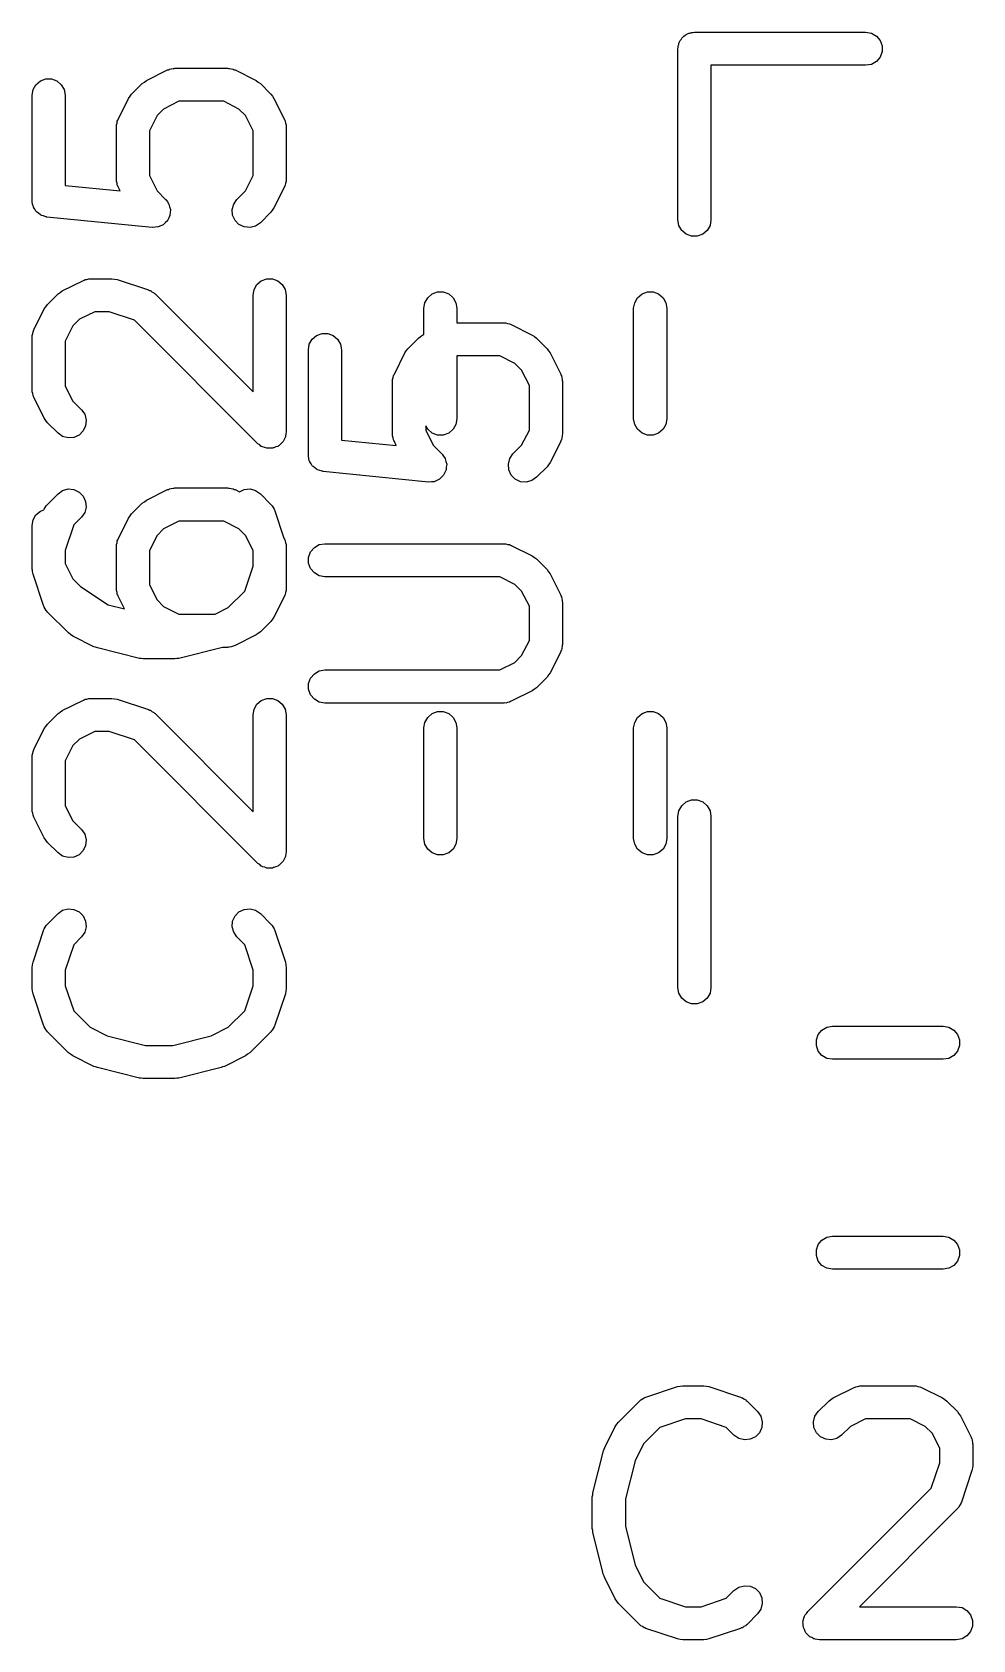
# Model space of a CAD drawing. Extents: x 74.6 to 132.8, y -113.1 to -87.3.
# Drawn here: x 111.09 to 115.34, y -113.12 to -105.85 of the extents above; entities that cross this region are included whole.
import ezdxf

# ---------------------------------------------------------------- set-up
doc = ezdxf.new("R2010")
doc.units = 0
doc.header["$MEASUREMENT"] = 0
doc.layers.add('BLACK', color=7, linetype='CONTINUOUS')

msp = doc.modelspace()

# ---------------------------------------------------------------- linework, layer by layer
at = {"layer": 'Black'}
for p, q in [((114.013, -105.896), (114.016, -105.89)), ((114.016, -105.89), (114.018, -105.884)), ((114.018, -105.884), (114.023, -105.879)), ((114.023, -105.879), (114.026, -105.873)), ((114.026, -105.873), (114.031, -105.869)), ((114.031, -105.869), (114.035, -105.864)), ((114.035, -105.864), (114.041, -105.86)), ((114.041, -105.86), (114.046, -105.856)), ((114.046, -105.856), (114.052, -105.854)), ((114.052, -105.854), (114.058, -105.851)), ((114.058, -105.851), (114.064, -105.85)), ((114.064, -105.85), (114.07, -105.847)), ((114.07, -105.847), (114.077, -105.847)), ((114.077, -105.847), (114.083, -105.846)), ((114.083, -105.846), (114.858, -105.846)), ((114.858, -105.846), (114.884, -105.851)), ((114.884, -105.851), (114.907, -105.864)), ((114.907, -105.864), (114.923, -105.884)), ((114.923, -105.884), (114.932, -105.908)), ((114.008, -105.921), (114.01, -105.915)), ((114.008, -106.696), (114.008, -105.921)), ((114.01, -105.908), (114.012, -105.902)), ((114.01, -105.915), (114.01, -105.908)), ((114.012, -105.902), (114.013, -105.896)), ((114.923, -105.959), (114.907, -105.979)), ((114.932, -105.934), (114.923, -105.959)), ((114.932, -105.908), (114.932, -105.934)), ((111.603, -106.065), (111.699, -106.017)), ((111.699, -106.017), (111.703, -106.016)), ((111.703, -106.016), (111.707, -106.014)), ((111.707, -106.014), (111.715, -106.012)), ((111.715, -106.012), (111.724, -106.01)), ((111.724, -106.01), (111.728, -106.01)), ((111.728, -106.01), (111.732, -106.009)), ((111.732, -106.009), (111.97, -106.009)), ((111.97, -106.009), (111.975, -106.01)), ((111.975, -106.01), (111.979, -106.01)), ((111.979, -106.01), (111.987, -106.012)), ((111.987, -106.012), (111.996, -106.014)), ((111.996, -106.014), (112, -106.016)), ((112, -106.016), (112.004, -106.017)), ((112.004, -106.017), (112.099, -106.065)), ((114.858, -105.996), (114.158, -105.996)), ((114.158, -105.996), (114.158, -106.696)), ((114.884, -105.992), (114.858, -105.996)), ((114.907, -105.979), (114.884, -105.992)), ((111.086, -106.132), (111.09, -106.106)), ((111.09, -106.106), (111.103, -106.084)), ((111.103, -106.084), (111.123, -106.067)), ((111.123, -106.067), (111.148, -106.058)), ((111.148, -106.058), (111.174, -106.058)), ((111.174, -106.058), (111.198, -106.067)), ((111.198, -106.067), (111.218, -106.084)), ((111.218, -106.084), (111.231, -106.106)), ((111.231, -106.106), (111.236, -106.132)), ((111.536, -106.127), (111.584, -106.079)), ((111.584, -106.079), (111.594, -106.072)), ((111.594, -106.072), (111.603, -106.065)), ((112.099, -106.065), (112.109, -106.072)), ((112.109, -106.072), (112.119, -106.079)), ((112.119, -106.079), (112.166, -106.127)), ((111.086, -106.608), (111.086, -106.132)), ((111.236, -106.132), (111.236, -106.54)), ((111.475, -106.241), (111.522, -106.146)), ((111.522, -106.146), (111.529, -106.136)), ((111.529, -106.136), (111.536, -106.127)), ((111.75, -106.159), (111.681, -106.194)), ((111.953, -106.159), (111.75, -106.159)), ((112.021, -106.194), (111.953, -106.159)), ((112.166, -106.127), (112.173, -106.136)), ((112.173, -106.136), (112.18, -106.146)), ((112.18, -106.146), (112.228, -106.241)), ((111.467, -106.266), (111.47, -106.258)), ((111.47, -106.258), (111.471, -106.249)), ((111.471, -106.249), (111.473, -106.245)), ((111.473, -106.245), (111.475, -106.241)), ((111.651, -106.224), (111.617, -106.293)), ((111.681, -106.194), (111.651, -106.224)), ((112.051, -106.224), (112.021, -106.194)), ((112.086, -106.293), (112.051, -106.224)), ((112.228, -106.241), (112.229, -106.245)), ((112.229, -106.245), (112.231, -106.249)), ((112.231, -106.249), (112.233, -106.258)), ((112.233, -106.258), (112.235, -106.266)), ((111.467, -106.271), (111.467, -106.266)), ((111.467, -106.275), (111.467, -106.271)), ((111.467, -106.513), (111.467, -106.275)), ((111.617, -106.293), (111.617, -106.495)), ((112.086, -106.495), (112.086, -106.293)), ((112.235, -106.266), (112.235, -106.271)), ((112.235, -106.271), (112.236, -106.275)), ((112.236, -106.275), (112.236, -106.513)), ((111.236, -106.54), (111.484, -106.565)), ((111.467, -106.517), (111.467, -106.513)), ((111.467, -106.521), (111.467, -106.517)), ((111.47, -106.53), (111.467, -106.521)), ((111.471, -106.539), (111.47, -106.53)), ((111.473, -106.542), (111.471, -106.539)), ((111.475, -106.546), (111.473, -106.542)), ((111.484, -106.565), (111.475, -106.546)), ((111.617, -106.495), (111.651, -106.564)), ((112.051, -106.564), (112.086, -106.495)), ((112.228, -106.546), (112.18, -106.642)), ((112.229, -106.542), (112.228, -106.546)), ((112.231, -106.539), (112.229, -106.542)), ((112.233, -106.53), (112.231, -106.539)), ((112.235, -106.521), (112.233, -106.53)), ((112.236, -106.513), (112.235, -106.517)), ((112.235, -106.517), (112.235, -106.521)), ((111.086, -106.611), (111.086, -106.608)), ((111.086, -106.614), (111.086, -106.611)), ((111.088, -106.624), (111.086, -106.614)), ((111.651, -106.564), (111.69, -106.603)), ((111.69, -106.603), (111.69, -106.603)), ((111.69, -106.603), (111.691, -106.603)), ((111.691, -106.603), (111.698, -106.614)), ((111.698, -106.614), (111.705, -106.624)), ((111.998, -106.624), (112.012, -106.603)), ((112.012, -106.603), (112.051, -106.564)), ((111.09, -106.634), (111.088, -106.624)), ((111.092, -106.636), (111.09, -106.634)), ((111.092, -106.639), (111.092, -106.636)), ((111.098, -106.647), (111.092, -106.639)), ((111.103, -106.656), (111.098, -106.647)), ((111.105, -106.658), (111.103, -106.656)), ((111.107, -106.661), (111.105, -106.658)), ((111.115, -106.666), (111.107, -106.661)), ((111.123, -106.673), (111.115, -106.666)), ((111.126, -106.674), (111.123, -106.673)), ((111.128, -106.676), (111.126, -106.674)), ((111.138, -106.678), (111.128, -106.676)), ((111.148, -106.682), (111.138, -106.678)), ((111.151, -106.682), (111.148, -106.682)), ((111.153, -106.683), (111.151, -106.682)), ((111.629, -106.73), (111.153, -106.683)), ((111.704, -106.687), (111.698, -106.699)), ((111.709, -106.676), (111.704, -106.687)), ((111.705, -106.624), (111.705, -106.625)), ((111.705, -106.625), (111.705, -106.625)), ((111.705, -106.625), (111.708, -106.637)), ((111.708, -106.637), (111.712, -106.649)), ((111.71, -106.663), (111.709, -106.675)), ((111.709, -106.675), (111.709, -106.676)), ((111.709, -106.676), (111.709, -106.676)), ((111.712, -106.65), (111.71, -106.663)), ((111.712, -106.649), (111.712, -106.65)), ((111.712, -106.65), (111.712, -106.65)), ((111.991, -106.649), (111.998, -106.624)), ((111.993, -106.675), (111.991, -106.649)), ((112.004, -106.699), (111.993, -106.675)), ((112.166, -106.661), (112.119, -106.709)), ((112.173, -106.651), (112.166, -106.661)), ((112.18, -106.642), (112.173, -106.651)), ((111.63, -106.73), (111.629, -106.73)), ((111.643, -106.729), (111.63, -106.73)), ((111.63, -106.73), (111.63, -106.73)), ((111.655, -106.728), (111.643, -106.729)), ((111.656, -106.728), (111.655, -106.728)), ((111.668, -106.723), (111.656, -106.728)), ((111.656, -106.728), (111.656, -106.728)), ((111.679, -106.718), (111.668, -106.723)), ((111.68, -106.717), (111.679, -106.718)), ((111.689, -106.708), (111.68, -106.717)), ((111.68, -106.717), (111.68, -106.717)), ((111.698, -106.7), (111.689, -106.708)), ((111.698, -106.699), (111.698, -106.699)), ((111.698, -106.699), (111.698, -106.7)), ((112.022, -106.717), (112.004, -106.699)), ((112.046, -106.728), (112.022, -106.717)), ((112.072, -106.73), (112.046, -106.728)), ((112.097, -106.724), (112.072, -106.73)), ((112.119, -106.709), (112.097, -106.724)), ((114.013, -106.722), (114.008, -106.696)), ((114.026, -106.744), (114.013, -106.722)), ((114.046, -106.761), (114.026, -106.744)), ((114.07, -106.77), (114.046, -106.761)), ((114.121, -106.761), (114.096, -106.77)), ((114.141, -106.744), (114.121, -106.761)), ((114.154, -106.722), (114.141, -106.744)), ((114.158, -106.696), (114.154, -106.722)), ((114.096, -106.77), (114.07, -106.77)), ((111.222, -107.017), (111.318, -106.97)), ((111.318, -106.97), (111.322, -106.968)), ((111.322, -106.968), (111.326, -106.966)), ((111.326, -106.966), (111.334, -106.965)), ((111.334, -106.965), (111.343, -106.962)), ((111.343, -106.962), (111.347, -106.962)), ((111.347, -106.962), (111.351, -106.962)), ((111.351, -106.962), (111.446, -106.962)), ((111.446, -106.962), (111.458, -106.964)), ((111.458, -106.964), (111.47, -106.966)), ((111.47, -106.966), (111.613, -107.013)), ((112.103, -106.988), (112.123, -106.972)), ((112.123, -106.972), (112.148, -106.963)), ((112.148, -106.963), (112.174, -106.963)), ((112.174, -106.963), (112.198, -106.972)), ((112.198, -106.972), (112.218, -106.988)), ((111.155, -107.079), (111.203, -107.031)), ((111.203, -107.031), (111.213, -107.024)), ((111.213, -107.024), (111.222, -107.017)), ((111.613, -107.013), (111.617, -107.015)), ((111.617, -107.015), (111.621, -107.016)), ((111.621, -107.016), (111.628, -107.021)), ((111.628, -107.021), (111.636, -107.026)), ((111.636, -107.026), (111.639, -107.029)), ((111.639, -107.029), (111.642, -107.031)), ((111.642, -107.031), (112.086, -107.475)), ((112.086, -107.037), (112.09, -107.011)), ((112.086, -107.475), (112.086, -107.037)), ((112.09, -107.011), (112.103, -106.988)), ((112.218, -106.988), (112.231, -107.011)), ((112.231, -107.011), (112.236, -107.037)), ((112.236, -107.037), (112.236, -107.656)), ((112.863, -107.071), (112.876, -107.048)), ((112.876, -107.048), (112.896, -107.031)), ((112.896, -107.031), (112.92, -107.022)), ((112.92, -107.022), (112.946, -107.022)), ((112.946, -107.022), (112.971, -107.031)), ((112.971, -107.031), (112.991, -107.048)), ((112.991, -107.048), (113.004, -107.071)), ((113.813, -107.071), (113.826, -107.048)), ((113.826, -107.048), (113.846, -107.031)), ((113.846, -107.031), (113.87, -107.022)), ((113.87, -107.022), (113.896, -107.022)), ((113.896, -107.022), (113.921, -107.031)), ((113.921, -107.031), (113.941, -107.048)), ((113.941, -107.048), (113.954, -107.071)), ((111.094, -107.194), (111.141, -107.098)), ((111.141, -107.098), (111.148, -107.089)), ((111.148, -107.089), (111.155, -107.079)), ((111.369, -107.112), (111.3, -107.146)), ((111.434, -107.112), (111.369, -107.112)), ((111.549, -107.15), (111.434, -107.112)), ((112.858, -107.096), (112.863, -107.071)), ((112.858, -107.215), (112.858, -107.096)), ((113.004, -107.071), (113.008, -107.096)), ((113.008, -107.096), (113.008, -107.162)), ((113.808, -107.096), (113.813, -107.071)), ((113.808, -107.596), (113.808, -107.096)), ((113.954, -107.071), (113.958, -107.096)), ((113.958, -107.096), (113.958, -107.596)), ((111.089, -107.21), (111.09, -107.202)), ((111.09, -107.202), (111.092, -107.198)), ((111.092, -107.198), (111.094, -107.194)), ((111.27, -107.176), (111.236, -107.245)), ((111.3, -107.146), (111.27, -107.176)), ((112.108, -107.709), (111.549, -107.15)), ((113.008, -107.162), (113.22, -107.162)), ((113.22, -107.162), (113.225, -107.162)), ((113.225, -107.162), (113.229, -107.162)), ((113.229, -107.162), (113.237, -107.165)), ((113.237, -107.165), (113.246, -107.166)), ((113.246, -107.166), (113.25, -107.168)), ((113.25, -107.168), (113.254, -107.17)), ((113.254, -107.17), (113.349, -107.217)), ((111.086, -107.219), (111.089, -107.21)), ((111.086, -107.223), (111.086, -107.219)), ((111.086, -107.227), (111.086, -107.223)), ((111.086, -107.465), (111.086, -107.227)), ((111.236, -107.245), (111.236, -107.448)), ((112.336, -107.284), (112.34, -107.259)), ((112.34, -107.259), (112.353, -107.236)), ((112.353, -107.236), (112.373, -107.219)), ((112.373, -107.219), (112.398, -107.21)), ((112.398, -107.21), (112.424, -107.21)), ((112.424, -107.21), (112.448, -107.219)), ((112.448, -107.219), (112.468, -107.236)), ((112.468, -107.236), (112.481, -107.259)), ((112.481, -107.259), (112.486, -107.284)), ((112.786, -107.279), (112.834, -107.231)), ((112.834, -107.231), (112.844, -107.224)), ((112.844, -107.224), (112.853, -107.217)), ((112.853, -107.217), (112.858, -107.215)), ((113.349, -107.217), (113.359, -107.224)), ((113.359, -107.224), (113.369, -107.231)), ((113.369, -107.231), (113.416, -107.279)), ((112.336, -107.761), (112.336, -107.284)), ((112.486, -107.284), (112.486, -107.693)), ((112.725, -107.394), (112.772, -107.298)), ((112.772, -107.298), (112.779, -107.289)), ((112.779, -107.289), (112.786, -107.279)), ((113.203, -107.312), (113.008, -107.312)), ((113.008, -107.312), (113.008, -107.596)), ((113.271, -107.346), (113.203, -107.312)), ((113.301, -107.376), (113.271, -107.346)), ((113.416, -107.279), (113.423, -107.289)), ((113.423, -107.289), (113.43, -107.298)), ((113.43, -107.298), (113.478, -107.394)), ((112.717, -107.419), (112.72, -107.41)), ((112.717, -107.423), (112.717, -107.419)), ((112.717, -107.427), (112.717, -107.423)), ((112.72, -107.41), (112.721, -107.402)), ((112.721, -107.402), (112.723, -107.398)), ((112.723, -107.398), (112.725, -107.394)), ((113.336, -107.445), (113.301, -107.376)), ((113.478, -107.394), (113.479, -107.398)), ((113.479, -107.398), (113.481, -107.402)), ((113.481, -107.402), (113.483, -107.41)), ((113.483, -107.41), (113.485, -107.419)), ((113.485, -107.419), (113.485, -107.423)), ((113.485, -107.423), (113.486, -107.427)), ((111.086, -107.47), (111.086, -107.465)), ((111.086, -107.474), (111.086, -107.47)), ((111.089, -107.482), (111.086, -107.474)), ((111.09, -107.491), (111.089, -107.482)), ((111.092, -107.495), (111.09, -107.491)), ((111.094, -107.499), (111.092, -107.495)), ((111.236, -107.448), (111.27, -107.516)), ((112.717, -107.665), (112.717, -107.427)), ((113.336, -107.648), (113.336, -107.445)), ((113.486, -107.427), (113.486, -107.665)), ((111.141, -107.594), (111.094, -107.499)), ((111.27, -107.516), (111.309, -107.555)), ((111.309, -107.555), (111.324, -107.576)), ((111.148, -107.604), (111.141, -107.594)), ((111.155, -107.614), (111.148, -107.604)), ((111.203, -107.661), (111.155, -107.614)), ((111.328, -107.628), (111.317, -107.651)), ((111.324, -107.576), (111.331, -107.602)), ((111.331, -107.602), (111.328, -107.628)), ((112.876, -107.644), (112.867, -107.628)), ((112.867, -107.628), (112.867, -107.648)), ((113.004, -107.622), (112.991, -107.644)), ((113.008, -107.596), (113.004, -107.622)), ((113.813, -107.622), (113.808, -107.596)), ((113.826, -107.644), (113.813, -107.622)), ((113.954, -107.622), (113.941, -107.644)), ((113.958, -107.596), (113.954, -107.622)), ((111.224, -107.676), (111.203, -107.661)), ((111.249, -107.683), (111.224, -107.676)), ((111.275, -107.681), (111.249, -107.683)), ((111.299, -107.67), (111.275, -107.681)), ((111.317, -107.651), (111.299, -107.67)), ((112.116, -107.714), (112.108, -107.709)), ((112.123, -107.721), (112.116, -107.714)), ((112.211, -107.71), (112.204, -107.717)), ((112.218, -107.704), (112.211, -107.71)), ((112.22, -107.701), (112.218, -107.704)), ((112.222, -107.699), (112.22, -107.701)), ((112.226, -107.69), (112.222, -107.699)), ((112.231, -107.681), (112.226, -107.69)), ((112.232, -107.678), (112.231, -107.681)), ((112.233, -107.675), (112.232, -107.678)), ((112.234, -107.665), (112.233, -107.675)), ((112.236, -107.656), (112.234, -107.665)), ((112.486, -107.693), (112.734, -107.717)), ((112.717, -107.67), (112.717, -107.665)), ((112.717, -107.674), (112.717, -107.67)), ((112.72, -107.682), (112.717, -107.674)), ((112.721, -107.691), (112.72, -107.682)), ((112.723, -107.695), (112.721, -107.691)), ((112.725, -107.699), (112.723, -107.695)), ((112.734, -107.717), (112.725, -107.699)), ((112.867, -107.648), (112.901, -107.716)), ((112.896, -107.661), (112.876, -107.644)), ((112.92, -107.67), (112.896, -107.661)), ((112.946, -107.67), (112.92, -107.67)), ((112.971, -107.661), (112.946, -107.67)), ((112.991, -107.644), (112.971, -107.661)), ((113.301, -107.716), (113.336, -107.648)), ((113.478, -107.699), (113.43, -107.794)), ((113.479, -107.695), (113.478, -107.699)), ((113.481, -107.691), (113.479, -107.695)), ((113.483, -107.682), (113.481, -107.691)), ((113.485, -107.674), (113.483, -107.682)), ((113.486, -107.665), (113.485, -107.67)), ((113.485, -107.67), (113.485, -107.674)), ((113.846, -107.661), (113.826, -107.644)), ((113.87, -107.67), (113.846, -107.661)), ((113.896, -107.67), (113.87, -107.67)), ((113.921, -107.661), (113.896, -107.67)), ((113.941, -107.644), (113.921, -107.661)), ((112.126, -107.722), (112.123, -107.721)), ((112.129, -107.724), (112.126, -107.722)), ((112.139, -107.726), (112.129, -107.724)), ((112.148, -107.73), (112.139, -107.726)), ((112.151, -107.73), (112.148, -107.73)), ((112.154, -107.73), (112.151, -107.73)), ((112.164, -107.73), (112.154, -107.73)), ((112.174, -107.73), (112.164, -107.73)), ((112.177, -107.728), (112.174, -107.73)), ((112.18, -107.728), (112.177, -107.728)), ((112.189, -107.724), (112.18, -107.728)), ((112.198, -107.721), (112.189, -107.724)), ((112.201, -107.719), (112.198, -107.721)), ((112.204, -107.717), (112.201, -107.719)), ((112.336, -107.763), (112.336, -107.761)), ((112.336, -107.766), (112.336, -107.763)), ((112.338, -107.776), (112.336, -107.766)), ((112.34, -107.786), (112.338, -107.776)), ((112.342, -107.789), (112.34, -107.786)), ((112.901, -107.716), (112.94, -107.755)), ((112.94, -107.755), (112.94, -107.755)), ((112.94, -107.755), (112.941, -107.756)), ((112.941, -107.756), (112.948, -107.766)), ((112.948, -107.766), (112.955, -107.776)), ((112.955, -107.776), (112.955, -107.777)), ((112.955, -107.777), (112.955, -107.777)), ((112.955, -107.777), (112.958, -107.789)), ((113.241, -107.802), (113.248, -107.776)), ((113.248, -107.776), (113.262, -107.755)), ((113.262, -107.755), (113.301, -107.716)), ((112.342, -107.791), (112.342, -107.789)), ((112.348, -107.8), (112.342, -107.791)), ((112.353, -107.809), (112.348, -107.8)), ((112.355, -107.811), (112.353, -107.809)), ((112.357, -107.813), (112.355, -107.811)), ((112.365, -107.819), (112.357, -107.813)), ((112.373, -107.825), (112.365, -107.819)), ((112.376, -107.826), (112.373, -107.825)), ((112.378, -107.828), (112.376, -107.826)), ((112.388, -107.831), (112.378, -107.828)), ((112.398, -107.834), (112.388, -107.831)), ((112.401, -107.834), (112.398, -107.834)), ((112.403, -107.835), (112.401, -107.834)), ((112.879, -107.883), (112.403, -107.835)), ((112.948, -107.852), (112.939, -107.861)), ((112.954, -107.84), (112.948, -107.851)), ((112.948, -107.851), (112.948, -107.851)), ((112.948, -107.851), (112.948, -107.852)), ((112.959, -107.828), (112.954, -107.84)), ((112.958, -107.789), (112.962, -107.802)), ((112.96, -107.815), (112.959, -107.828)), ((112.959, -107.828), (112.959, -107.828)), ((112.959, -107.828), (112.959, -107.828)), ((112.962, -107.803), (112.96, -107.815)), ((112.962, -107.802), (112.962, -107.802)), ((112.962, -107.802), (112.962, -107.803)), ((113.243, -107.828), (113.241, -107.802)), ((113.254, -107.851), (113.243, -107.828)), ((113.272, -107.87), (113.254, -107.851)), ((113.416, -107.814), (113.369, -107.861)), ((113.423, -107.804), (113.416, -107.814)), ((113.43, -107.794), (113.423, -107.804)), ((111.203, -107.936), (111.224, -107.921)), ((111.224, -107.921), (111.249, -107.914)), ((111.249, -107.914), (111.275, -107.917)), ((111.275, -107.917), (111.299, -107.928)), ((111.299, -107.928), (111.317, -107.946)), ((111.603, -107.965), (111.699, -107.917)), ((111.699, -107.917), (111.703, -107.916)), ((111.703, -107.916), (111.707, -107.914)), ((111.707, -107.914), (111.715, -107.912)), ((111.715, -107.912), (111.724, -107.91)), ((111.724, -107.91), (111.728, -107.91)), ((111.728, -107.91), (111.732, -107.909)), ((111.732, -107.909), (111.97, -107.909)), ((111.97, -107.909), (111.975, -107.91)), ((111.975, -107.91), (111.979, -107.91)), ((111.979, -107.91), (111.987, -107.912)), ((111.987, -107.912), (111.996, -107.914)), ((111.996, -107.914), (112, -107.916)), ((112, -107.916), (112.004, -107.917)), ((112.004, -107.917), (112.024, -107.927)), ((112.024, -107.927), (112.046, -107.917)), ((112.046, -107.917), (112.072, -107.914)), ((112.072, -107.914), (112.097, -107.921)), ((112.097, -107.921), (112.119, -107.936)), ((112.88, -107.883), (112.879, -107.883)), ((112.893, -107.882), (112.88, -107.883)), ((112.88, -107.883), (112.88, -107.883)), ((112.905, -107.881), (112.893, -107.882)), ((112.906, -107.881), (112.905, -107.881)), ((112.918, -107.875), (112.906, -107.881)), ((112.906, -107.881), (112.906, -107.881)), ((112.929, -107.87), (112.918, -107.875)), ((112.93, -107.87), (112.929, -107.87)), ((112.939, -107.861), (112.93, -107.87)), ((112.93, -107.87), (112.93, -107.87)), ((113.296, -107.881), (113.272, -107.87)), ((113.322, -107.883), (113.296, -107.881)), ((113.347, -107.876), (113.322, -107.883)), ((113.369, -107.861), (113.347, -107.876)), ((111.139, -108.009), (111.14, -108.005)), ((111.14, -108.005), (111.145, -107.998)), ((111.145, -107.998), (111.15, -107.99)), ((111.15, -107.99), (111.153, -107.987)), ((111.153, -107.987), (111.155, -107.984)), ((111.155, -107.984), (111.203, -107.936)), ((111.317, -107.946), (111.328, -107.97)), ((111.331, -107.996), (111.324, -108.021)), ((111.328, -107.97), (111.331, -107.996)), ((111.536, -108.027), (111.584, -107.979)), ((111.584, -107.979), (111.594, -107.972)), ((111.594, -107.972), (111.603, -107.965)), ((112.119, -107.936), (112.166, -107.984)), ((112.166, -107.984), (112.169, -107.987)), ((112.169, -107.987), (112.172, -107.99)), ((112.172, -107.99), (112.176, -107.998)), ((112.176, -107.998), (112.181, -108.005)), ((112.181, -108.005), (112.182, -108.009)), ((111.086, -108.08), (111.09, -108.054)), ((111.09, -108.054), (111.103, -108.031)), ((111.103, -108.031), (111.123, -108.015)), ((111.123, -108.015), (111.139, -108.009)), ((111.274, -108.077), (111.236, -108.192)), ((111.309, -108.042), (111.274, -108.077)), ((111.324, -108.021), (111.309, -108.042)), ((111.475, -108.141), (111.522, -108.046)), ((111.522, -108.046), (111.529, -108.036)), ((111.529, -108.036), (111.536, -108.027)), ((111.75, -108.059), (111.681, -108.094)), ((111.953, -108.059), (111.75, -108.059)), ((112.021, -108.094), (111.953, -108.059)), ((112.182, -108.009), (112.184, -108.013)), ((112.184, -108.013), (112.225, -108.137)), ((111.086, -108.27), (111.086, -108.08)), ((111.47, -108.158), (111.471, -108.149)), ((111.471, -108.149), (111.473, -108.145)), ((111.473, -108.145), (111.475, -108.141)), ((111.651, -108.124), (111.617, -108.193)), ((111.681, -108.094), (111.651, -108.124)), ((112.051, -108.124), (112.021, -108.094)), ((112.086, -108.193), (112.051, -108.124)), ((112.225, -108.137), (112.228, -108.141)), ((112.228, -108.141), (112.229, -108.145)), ((112.229, -108.145), (112.231, -108.149)), ((112.231, -108.149), (112.233, -108.158)), ((111.236, -108.192), (111.236, -108.252)), ((111.467, -108.166), (111.47, -108.158)), ((111.467, -108.171), (111.467, -108.166)), ((111.467, -108.175), (111.467, -108.171)), ((111.467, -108.365), (111.467, -108.175)), ((111.617, -108.193), (111.617, -108.348)), ((112.086, -108.263), (112.086, -108.193)), ((112.233, -108.158), (112.235, -108.166)), ((112.235, -108.166), (112.235, -108.171)), ((112.235, -108.171), (112.236, -108.175)), ((112.236, -108.175), (112.236, -108.18)), ((112.236, -108.18), (112.236, -108.18)), ((112.236, -108.18), (112.236, -108.275)), ((112.337, -108.224), (112.346, -108.199)), ((112.346, -108.199), (112.363, -108.179)), ((112.363, -108.179), (112.385, -108.166)), ((112.385, -108.166), (112.411, -108.162)), ((112.411, -108.162), (113.22, -108.162)), ((113.22, -108.162), (113.225, -108.162)), ((113.225, -108.162), (113.229, -108.162)), ((113.229, -108.162), (113.237, -108.165)), ((113.237, -108.165), (113.246, -108.166)), ((113.246, -108.166), (113.25, -108.168)), ((113.25, -108.168), (113.254, -108.17)), ((113.254, -108.17), (113.349, -108.217)), ((113.349, -108.217), (113.359, -108.224)), ((111.086, -108.275), (111.086, -108.27)), ((111.086, -108.27), (111.086, -108.27)), ((111.086, -108.278), (111.086, -108.275)), ((111.086, -108.279), (111.086, -108.278)), ((111.087, -108.28), (111.086, -108.279)), ((111.088, -108.287), (111.087, -108.28)), ((111.09, -108.299), (111.088, -108.287)), ((111.236, -108.252), (111.27, -108.321)), ((112.048, -108.377), (112.086, -108.263)), ((112.236, -108.275), (112.236, -108.275)), ((112.236, -108.275), (112.236, -108.365)), ((112.337, -108.25), (112.337, -108.224)), ((112.346, -108.274), (112.337, -108.25)), ((112.363, -108.294), (112.346, -108.274)), ((112.385, -108.307), (112.363, -108.294)), ((113.359, -108.224), (113.369, -108.231)), ((113.369, -108.231), (113.416, -108.279)), ((113.416, -108.279), (113.423, -108.289)), ((113.423, -108.289), (113.43, -108.298)), ((111.137, -108.441), (111.09, -108.299)), ((111.27, -108.321), (111.304, -108.355)), ((111.304, -108.355), (111.43, -108.439)), ((111.467, -108.37), (111.467, -108.365)), ((111.617, -108.348), (111.651, -108.416)), ((112.236, -108.365), (112.235, -108.37)), ((112.411, -108.312), (112.385, -108.307)), ((113.203, -108.312), (112.411, -108.312)), ((113.271, -108.346), (113.203, -108.312)), ((113.301, -108.376), (113.271, -108.346)), ((113.43, -108.298), (113.478, -108.394)), ((111.139, -108.445), (111.137, -108.441)), ((111.43, -108.439), (111.504, -108.457)), ((111.467, -108.374), (111.467, -108.37)), ((111.47, -108.382), (111.467, -108.374)), ((111.471, -108.391), (111.47, -108.382)), ((111.473, -108.395), (111.471, -108.391)), ((111.475, -108.399), (111.473, -108.395)), ((111.504, -108.457), (111.475, -108.399)), ((111.651, -108.416), (111.681, -108.446)), ((111.973, -108.451), (112.048, -108.377)), ((112.228, -108.399), (112.18, -108.494)), ((112.229, -108.395), (112.228, -108.399)), ((112.231, -108.391), (112.229, -108.395)), ((112.233, -108.382), (112.231, -108.391)), ((112.235, -108.374), (112.233, -108.382)), ((112.235, -108.37), (112.235, -108.374)), ((113.336, -108.445), (113.301, -108.376)), ((113.478, -108.394), (113.479, -108.398)), ((113.479, -108.398), (113.481, -108.402)), ((113.481, -108.402), (113.483, -108.41)), ((113.483, -108.41), (113.485, -108.419)), ((113.485, -108.419), (113.485, -108.423)), ((113.485, -108.423), (113.486, -108.427)), ((113.486, -108.427), (113.486, -108.618)), ((111.14, -108.449), (111.139, -108.445)), ((111.145, -108.457), (111.14, -108.449)), ((111.15, -108.464), (111.145, -108.457)), ((111.153, -108.467), (111.15, -108.464)), ((111.155, -108.471), (111.153, -108.467)), ((111.251, -108.566), (111.155, -108.471)), ((111.681, -108.446), (111.75, -108.481)), ((111.75, -108.481), (111.914, -108.481)), ((111.914, -108.481), (111.973, -108.451)), ((112.166, -108.514), (112.119, -108.561)), ((112.173, -108.504), (112.166, -108.514)), ((112.18, -108.494), (112.173, -108.504)), ((113.336, -108.6), (113.336, -108.445)), ((111.26, -108.573), (111.251, -108.566)), ((111.27, -108.58), (111.26, -108.573)), ((111.365, -108.628), (111.27, -108.58)), ((112.099, -108.575), (112.004, -108.623)), ((112.109, -108.568), (112.099, -108.575)), ((112.119, -108.561), (112.109, -108.568)), ((111.373, -108.63), (111.365, -108.628)), ((111.381, -108.633), (111.373, -108.63)), ((111.571, -108.681), (111.381, -108.633)), ((111.941, -108.633), (111.75, -108.681)), ((111.947, -108.631), (111.941, -108.633)), ((111.97, -108.631), (111.947, -108.631)), ((111.975, -108.63), (111.97, -108.631)), ((111.979, -108.63), (111.975, -108.63)), ((111.987, -108.628), (111.979, -108.63)), ((111.996, -108.626), (111.987, -108.628)), ((112, -108.624), (111.996, -108.626)), ((112.004, -108.623), (112, -108.624)), ((113.301, -108.668), (113.336, -108.6)), ((113.478, -108.651), (113.43, -108.746)), ((113.479, -108.647), (113.478, -108.651)), ((113.481, -108.643), (113.479, -108.647)), ((113.483, -108.635), (113.481, -108.643)), ((113.485, -108.626), (113.483, -108.635)), ((113.486, -108.618), (113.485, -108.622)), ((113.485, -108.622), (113.485, -108.626)), ((111.58, -108.682), (111.571, -108.681)), ((111.589, -108.683), (111.58, -108.682)), ((111.732, -108.683), (111.589, -108.683)), ((111.741, -108.682), (111.732, -108.683)), ((111.75, -108.681), (111.741, -108.682)), ((112.385, -108.738), (112.411, -108.733)), ((112.411, -108.733), (113.203, -108.733)), ((113.203, -108.733), (113.271, -108.699)), ((113.271, -108.699), (113.301, -108.668)), ((112.337, -108.795), (112.346, -108.771)), ((112.337, -108.821), (112.337, -108.795)), ((112.346, -108.771), (112.363, -108.751)), ((112.363, -108.751), (112.385, -108.738)), ((113.416, -108.766), (113.369, -108.814)), ((113.423, -108.756), (113.416, -108.766)), ((113.43, -108.746), (113.423, -108.756)), ((111.222, -108.917), (111.318, -108.87)), ((111.318, -108.87), (111.322, -108.868)), ((111.322, -108.868), (111.326, -108.866)), ((111.326, -108.866), (111.334, -108.865)), ((111.334, -108.865), (111.343, -108.862)), ((111.343, -108.862), (111.347, -108.862)), ((111.347, -108.862), (111.351, -108.862)), ((111.351, -108.862), (111.446, -108.862)), ((111.446, -108.862), (111.458, -108.864)), ((111.458, -108.864), (111.47, -108.866)), ((111.47, -108.866), (111.613, -108.913)), ((112.103, -108.888), (112.123, -108.872)), ((112.123, -108.872), (112.148, -108.863)), ((112.148, -108.863), (112.174, -108.863)), ((112.174, -108.863), (112.198, -108.872)), ((112.198, -108.872), (112.218, -108.888)), ((112.346, -108.846), (112.337, -108.821)), ((112.363, -108.866), (112.346, -108.846)), ((112.385, -108.879), (112.363, -108.866)), ((113.25, -108.876), (113.246, -108.879)), ((113.254, -108.875), (113.25, -108.876)), ((113.349, -108.828), (113.254, -108.875)), ((113.359, -108.82), (113.349, -108.828)), ((113.369, -108.814), (113.359, -108.82)), ((111.155, -108.979), (111.203, -108.931)), ((111.203, -108.931), (111.213, -108.924)), ((111.213, -108.924), (111.222, -108.917)), ((111.613, -108.913), (111.617, -108.915)), ((111.617, -108.915), (111.621, -108.916)), ((111.621, -108.916), (111.628, -108.921)), ((111.628, -108.921), (111.636, -108.926)), ((111.636, -108.926), (111.639, -108.929)), ((111.639, -108.929), (111.642, -108.931)), ((111.642, -108.931), (112.086, -109.375)), ((112.086, -108.937), (112.09, -108.911)), ((112.086, -109.375), (112.086, -108.937)), ((112.09, -108.911), (112.103, -108.888)), ((112.218, -108.888), (112.231, -108.911)), ((112.231, -108.911), (112.236, -108.937)), ((112.236, -108.937), (112.236, -109.556)), ((112.411, -108.883), (112.385, -108.879)), ((113.22, -108.883), (112.411, -108.883)), ((112.863, -108.971), (112.876, -108.948)), ((112.876, -108.948), (112.896, -108.931)), ((112.896, -108.931), (112.92, -108.922)), ((112.92, -108.922), (112.946, -108.922)), ((112.946, -108.922), (112.971, -108.931)), ((112.971, -108.931), (112.991, -108.948)), ((112.991, -108.948), (113.004, -108.971)), ((113.225, -108.882), (113.22, -108.883)), ((113.229, -108.883), (113.225, -108.882)), ((113.237, -108.88), (113.229, -108.883)), ((113.246, -108.879), (113.237, -108.88)), ((113.813, -108.971), (113.826, -108.948)), ((113.826, -108.948), (113.846, -108.931)), ((113.846, -108.931), (113.87, -108.922)), ((113.87, -108.922), (113.896, -108.922)), ((113.896, -108.922), (113.921, -108.931)), ((113.921, -108.931), (113.941, -108.948)), ((113.941, -108.948), (113.954, -108.971)), ((111.094, -109.094), (111.141, -108.998)), ((111.141, -108.998), (111.148, -108.989)), ((111.148, -108.989), (111.155, -108.979)), ((111.369, -109.012), (111.3, -109.046)), ((111.434, -109.012), (111.369, -109.012)), ((111.549, -109.05), (111.434, -109.012)), ((112.858, -108.996), (112.863, -108.971)), ((112.858, -109.496), (112.858, -108.996)), ((113.004, -108.971), (113.008, -108.996)), ((113.008, -108.996), (113.008, -109.496)), ((113.808, -108.996), (113.813, -108.971)), ((113.808, -109.496), (113.808, -108.996)), ((113.954, -108.971), (113.958, -108.996)), ((113.958, -108.996), (113.958, -109.496)), ((111.092, -109.098), (111.094, -109.094)), ((111.27, -109.076), (111.236, -109.145)), ((111.3, -109.046), (111.27, -109.076)), ((112.108, -109.609), (111.549, -109.05)), ((111.086, -109.119), (111.089, -109.11)), ((111.086, -109.123), (111.086, -109.119)), ((111.086, -109.127), (111.086, -109.123)), ((111.086, -109.365), (111.086, -109.127)), ((111.089, -109.11), (111.09, -109.102)), ((111.09, -109.102), (111.092, -109.098)), ((111.236, -109.145), (111.236, -109.348)), ((111.086, -109.37), (111.086, -109.365)), ((111.086, -109.374), (111.086, -109.37)), ((111.089, -109.382), (111.086, -109.374)), ((111.09, -109.391), (111.089, -109.382)), ((111.236, -109.348), (111.27, -109.416)), ((114.008, -109.396), (114.013, -109.371)), ((114.013, -109.371), (114.026, -109.348)), ((114.026, -109.348), (114.046, -109.331)), ((114.046, -109.331), (114.07, -109.322)), ((114.07, -109.322), (114.096, -109.322)), ((114.096, -109.322), (114.121, -109.331)), ((114.121, -109.331), (114.141, -109.348)), ((114.141, -109.348), (114.154, -109.371)), ((114.154, -109.371), (114.158, -109.396)), ((111.092, -109.395), (111.09, -109.391)), ((111.094, -109.399), (111.092, -109.395)), ((111.141, -109.494), (111.094, -109.399)), ((111.27, -109.416), (111.309, -109.455)), ((111.309, -109.455), (111.324, -109.476)), ((114.008, -110.171), (114.008, -109.396)), ((114.158, -109.396), (114.158, -110.171)), ((111.148, -109.504), (111.141, -109.494)), ((111.155, -109.514), (111.148, -109.504)), ((111.203, -109.561), (111.155, -109.514)), ((111.328, -109.528), (111.317, -109.551)), ((111.324, -109.476), (111.331, -109.502)), ((111.331, -109.502), (111.328, -109.528)), ((112.863, -109.522), (112.858, -109.496)), ((112.876, -109.544), (112.863, -109.522)), ((113.004, -109.522), (112.991, -109.544)), ((113.008, -109.496), (113.004, -109.522)), ((113.813, -109.522), (113.808, -109.496)), ((113.826, -109.544), (113.813, -109.522)), ((113.954, -109.522), (113.941, -109.544)), ((113.958, -109.496), (113.954, -109.522)), ((111.224, -109.576), (111.203, -109.561)), ((111.249, -109.583), (111.224, -109.576)), ((111.275, -109.581), (111.249, -109.583)), ((111.299, -109.57), (111.275, -109.581)), ((111.317, -109.551), (111.299, -109.57)), ((112.218, -109.604), (112.211, -109.61)), ((112.22, -109.601), (112.218, -109.604)), ((112.222, -109.599), (112.22, -109.601)), ((112.226, -109.59), (112.222, -109.599)), ((112.231, -109.581), (112.226, -109.59)), ((112.232, -109.578), (112.231, -109.581)), ((112.233, -109.575), (112.232, -109.578)), ((112.234, -109.565), (112.233, -109.575)), ((112.236, -109.556), (112.234, -109.565)), ((112.896, -109.561), (112.876, -109.544)), ((112.92, -109.57), (112.896, -109.561)), ((112.946, -109.57), (112.92, -109.57)), ((112.971, -109.561), (112.946, -109.57)), ((112.991, -109.544), (112.971, -109.561)), ((113.846, -109.561), (113.826, -109.544)), ((113.87, -109.57), (113.846, -109.561)), ((113.896, -109.57), (113.87, -109.57)), ((113.921, -109.561), (113.896, -109.57)), ((113.941, -109.544), (113.921, -109.561)), ((112.116, -109.614), (112.108, -109.609)), ((112.123, -109.621), (112.116, -109.614)), ((112.126, -109.622), (112.123, -109.621)), ((112.129, -109.624), (112.126, -109.622)), ((112.139, -109.626), (112.129, -109.624)), ((112.148, -109.63), (112.139, -109.626)), ((112.151, -109.63), (112.148, -109.63)), ((112.154, -109.63), (112.151, -109.63)), ((112.164, -109.63), (112.154, -109.63)), ((112.174, -109.63), (112.164, -109.63)), ((112.177, -109.628), (112.174, -109.63)), ((112.18, -109.628), (112.177, -109.628)), ((112.189, -109.624), (112.18, -109.628)), ((112.198, -109.621), (112.189, -109.624)), ((112.201, -109.619), (112.198, -109.621)), ((112.204, -109.617), (112.201, -109.619)), ((112.211, -109.61), (112.204, -109.617)), ((111.203, -109.836), (111.224, -109.821)), ((111.224, -109.821), (111.249, -109.814)), ((111.249, -109.814), (111.275, -109.817)), ((111.275, -109.817), (111.299, -109.828)), ((112.022, -109.828), (112.046, -109.817)), ((112.046, -109.817), (112.072, -109.814)), ((112.072, -109.814), (112.097, -109.821)), ((112.097, -109.821), (112.119, -109.836)), ((111.145, -109.898), (111.15, -109.89)), ((111.15, -109.89), (111.153, -109.887)), ((111.153, -109.887), (111.155, -109.884)), ((111.155, -109.884), (111.203, -109.836)), ((111.299, -109.828), (111.317, -109.846)), ((111.317, -109.846), (111.328, -109.87)), ((111.331, -109.896), (111.324, -109.921)), ((111.328, -109.87), (111.331, -109.896)), ((111.991, -109.896), (111.993, -109.87)), ((111.998, -109.921), (111.991, -109.896)), ((111.993, -109.87), (112.004, -109.846)), ((112.004, -109.846), (112.022, -109.828)), ((112.119, -109.836), (112.166, -109.884)), ((112.166, -109.884), (112.169, -109.887)), ((112.169, -109.887), (112.172, -109.89)), ((112.172, -109.89), (112.176, -109.898)), ((111.09, -110.056), (111.137, -109.913)), ((111.137, -109.913), (111.139, -109.909)), ((111.139, -109.909), (111.14, -109.905)), ((111.14, -109.905), (111.145, -109.898)), ((111.309, -109.942), (111.274, -109.977)), ((111.324, -109.921), (111.309, -109.942)), ((112.012, -109.942), (111.998, -109.921)), ((112.048, -109.977), (112.012, -109.942)), ((112.176, -109.898), (112.181, -109.905)), ((112.181, -109.905), (112.182, -109.909)), ((112.182, -109.909), (112.184, -109.913)), ((112.184, -109.913), (112.232, -110.056)), ((111.274, -109.977), (111.236, -110.092)), ((112.086, -110.092), (112.048, -109.977)), ((111.086, -110.08), (111.088, -110.068)), ((111.086, -110.175), (111.086, -110.08)), ((111.088, -110.068), (111.09, -110.056)), ((111.236, -110.092), (111.236, -110.163)), ((112.086, -110.163), (112.086, -110.092)), ((112.232, -110.056), (112.234, -110.068)), ((112.234, -110.068), (112.236, -110.08)), ((112.236, -110.08), (112.236, -110.175)), ((111.088, -110.187), (111.086, -110.175)), ((111.09, -110.199), (111.088, -110.187)), ((111.236, -110.163), (111.274, -110.277)), ((112.048, -110.277), (112.086, -110.163)), ((112.234, -110.187), (112.232, -110.199)), ((112.236, -110.175), (112.234, -110.187)), ((114.013, -110.197), (114.008, -110.171)), ((114.158, -110.171), (114.154, -110.197)), ((111.137, -110.341), (111.09, -110.199)), ((112.232, -110.199), (112.184, -110.341)), ((114.026, -110.219), (114.013, -110.197)), ((114.046, -110.236), (114.026, -110.219)), ((114.07, -110.245), (114.046, -110.236)), ((114.096, -110.245), (114.07, -110.245)), ((114.121, -110.236), (114.096, -110.245)), ((114.141, -110.219), (114.121, -110.236)), ((114.154, -110.197), (114.141, -110.219)), ((111.274, -110.277), (111.348, -110.351)), ((111.973, -110.351), (112.048, -110.277)), ((111.139, -110.345), (111.137, -110.341)), ((111.14, -110.349), (111.139, -110.345)), ((111.145, -110.357), (111.14, -110.349)), ((111.15, -110.364), (111.145, -110.357)), ((111.153, -110.367), (111.15, -110.364)), ((111.155, -110.371), (111.153, -110.367)), ((111.251, -110.466), (111.155, -110.371)), ((111.348, -110.351), (111.425, -110.39)), ((111.425, -110.39), (111.599, -110.433)), ((111.723, -110.433), (111.896, -110.39)), ((111.896, -110.39), (111.973, -110.351)), ((112.166, -110.371), (112.071, -110.466)), ((112.169, -110.367), (112.166, -110.371)), ((112.172, -110.364), (112.169, -110.367)), ((112.176, -110.357), (112.172, -110.364)), ((112.181, -110.349), (112.176, -110.357)), ((112.182, -110.345), (112.181, -110.349)), ((112.184, -110.341), (112.182, -110.345)), ((114.635, -110.408), (114.643, -110.384)), ((114.643, -110.384), (114.66, -110.364)), ((114.66, -110.364), (114.683, -110.351)), ((114.683, -110.351), (114.708, -110.346)), ((114.708, -110.346), (115.208, -110.346)), ((115.208, -110.346), (115.234, -110.351)), ((115.234, -110.351), (115.257, -110.364)), ((115.257, -110.364), (115.273, -110.384)), ((115.273, -110.384), (115.282, -110.408)), ((111.26, -110.473), (111.251, -110.466)), ((111.27, -110.48), (111.26, -110.473)), ((111.365, -110.528), (111.27, -110.48)), ((111.599, -110.433), (111.723, -110.433)), ((112.051, -110.48), (111.956, -110.528)), ((112.061, -110.473), (112.051, -110.48)), ((112.071, -110.466), (112.061, -110.473)), ((114.635, -110.434), (114.635, -110.408)), ((114.643, -110.459), (114.635, -110.434)), ((114.66, -110.479), (114.643, -110.459)), ((114.683, -110.492), (114.66, -110.479)), ((115.257, -110.479), (115.234, -110.492)), ((115.273, -110.459), (115.257, -110.479)), ((115.282, -110.434), (115.273, -110.459)), ((115.282, -110.408), (115.282, -110.434)), ((111.373, -110.53), (111.365, -110.528)), ((111.381, -110.533), (111.373, -110.53)), ((111.571, -110.581), (111.381, -110.533)), ((111.941, -110.533), (111.75, -110.581)), ((111.948, -110.53), (111.941, -110.533)), ((111.956, -110.528), (111.948, -110.53)), ((114.708, -110.496), (114.683, -110.492)), ((115.208, -110.496), (114.708, -110.496)), ((115.234, -110.492), (115.208, -110.496)), ((111.58, -110.582), (111.571, -110.581)), ((111.589, -110.583), (111.58, -110.582)), ((111.732, -110.583), (111.589, -110.583)), ((111.741, -110.582), (111.732, -110.583)), ((111.75, -110.581), (111.741, -110.582)), ((114.635, -111.358), (114.643, -111.334)), ((114.643, -111.334), (114.66, -111.314)), ((114.66, -111.314), (114.683, -111.301)), ((114.683, -111.301), (114.708, -111.296)), ((114.708, -111.296), (115.208, -111.296)), ((115.208, -111.296), (115.234, -111.301)), ((115.234, -111.301), (115.257, -111.314)), ((115.257, -111.314), (115.273, -111.334)), ((115.273, -111.334), (115.282, -111.358)), ((114.635, -111.384), (114.635, -111.358)), ((114.643, -111.409), (114.635, -111.384)), ((114.66, -111.429), (114.643, -111.409)), ((115.273, -111.409), (115.257, -111.429)), ((115.282, -111.384), (115.273, -111.409)), ((115.282, -111.358), (115.282, -111.384)), ((114.683, -111.442), (114.66, -111.429)), ((114.708, -111.446), (114.683, -111.442)), ((115.208, -111.446), (114.708, -111.446)), ((115.234, -111.442), (115.208, -111.446)), ((115.257, -111.429), (115.234, -111.442)), ((113.863, -112.025), (114.006, -111.977)), ((114.006, -111.977), (114.018, -111.976)), ((114.018, -111.976), (114.03, -111.974)), ((114.03, -111.974), (114.125, -111.974)), ((114.125, -111.974), (114.137, -111.976)), ((114.137, -111.976), (114.149, -111.977)), ((114.149, -111.977), (114.292, -112.025)), ((114.711, -112.029), (114.806, -111.982)), ((114.806, -111.982), (114.81, -111.98)), ((114.81, -111.98), (114.814, -111.978)), ((114.814, -111.978), (114.822, -111.977)), ((114.822, -111.977), (114.831, -111.974)), ((114.831, -111.974), (114.835, -111.974)), ((114.835, -111.974), (114.839, -111.974)), ((114.839, -111.974), (115.077, -111.974)), ((115.077, -111.974), (115.082, -111.974)), ((115.082, -111.974), (115.086, -111.974)), ((115.086, -111.974), (115.094, -111.977)), ((115.094, -111.977), (115.103, -111.978)), ((115.103, -111.978), (115.107, -111.98)), ((115.107, -111.98), (115.111, -111.982)), ((115.111, -111.982), (115.206, -112.029)), ((113.739, -112.138), (113.834, -112.043)), ((113.834, -112.043), (113.837, -112.041)), ((113.837, -112.041), (113.84, -112.037)), ((113.84, -112.037), (113.848, -112.033)), ((113.848, -112.033), (113.855, -112.028)), ((113.855, -112.028), (113.859, -112.027)), ((113.859, -112.027), (113.863, -112.025)), ((114.292, -112.025), (114.295, -112.027)), ((114.295, -112.027), (114.3, -112.028)), ((114.3, -112.028), (114.307, -112.033)), ((114.307, -112.033), (114.315, -112.037)), ((114.315, -112.037), (114.317, -112.041)), ((114.317, -112.041), (114.321, -112.043)), ((114.321, -112.043), (114.369, -112.091)), ((114.643, -112.091), (114.691, -112.043)), ((114.691, -112.043), (114.701, -112.036)), ((114.701, -112.036), (114.711, -112.029)), ((115.206, -112.029), (115.216, -112.036)), ((115.216, -112.036), (115.226, -112.043)), ((115.226, -112.043), (115.273, -112.091)), ((113.725, -112.158), (113.732, -112.148)), ((113.732, -112.148), (113.739, -112.138)), ((114.042, -112.124), (113.927, -112.162)), ((114.113, -112.124), (114.042, -112.124)), ((114.227, -112.162), (114.113, -112.124)), ((114.369, -112.091), (114.383, -112.112)), ((114.383, -112.112), (114.39, -112.137)), ((114.39, -112.137), (114.388, -112.163)), ((114.622, -112.137), (114.628, -112.112)), ((114.624, -112.163), (114.622, -112.137)), ((114.628, -112.112), (114.643, -112.091)), ((114.857, -112.124), (114.789, -112.158)), ((115.06, -112.124), (114.857, -112.124)), ((115.128, -112.158), (115.06, -112.124)), ((115.273, -112.091), (115.28, -112.101)), ((115.28, -112.101), (115.287, -112.11)), ((115.287, -112.11), (115.335, -112.206)), ((113.677, -112.253), (113.725, -112.158)), ((113.927, -112.162), (113.853, -112.236)), ((114.262, -112.197), (114.227, -112.162)), ((114.284, -112.212), (114.262, -112.197)), ((114.309, -112.219), (114.284, -112.212)), ((114.335, -112.216), (114.309, -112.219)), ((114.359, -112.205), (114.335, -112.216)), ((114.377, -112.187), (114.359, -112.205)), ((114.388, -112.163), (114.377, -112.187)), ((114.635, -112.187), (114.624, -112.163)), ((114.653, -112.205), (114.635, -112.187)), ((114.677, -112.216), (114.653, -112.205)), ((114.703, -112.219), (114.677, -112.216)), ((114.728, -112.212), (114.703, -112.219)), ((114.749, -112.197), (114.728, -112.212)), ((114.789, -112.158), (114.749, -112.197)), ((115.159, -112.188), (115.128, -112.158)), ((115.193, -112.257), (115.159, -112.188)), ((115.335, -112.206), (115.336, -112.21)), ((115.336, -112.21), (115.338, -112.213)), ((115.338, -112.213), (115.34, -112.222)), ((115.34, -112.222), (115.342, -112.231)), ((113.624, -112.459), (113.671, -112.269)), ((113.671, -112.269), (113.675, -112.261)), ((113.675, -112.261), (113.677, -112.253)), ((113.853, -112.236), (113.815, -112.313)), ((115.193, -112.322), (115.193, -112.257)), ((115.342, -112.231), (115.342, -112.235)), ((115.342, -112.235), (115.343, -112.239)), ((115.343, -112.239), (115.343, -112.334)), ((113.815, -112.313), (113.771, -112.486)), ((115.155, -112.437), (115.193, -112.322)), ((115.339, -112.358), (115.291, -112.501)), ((115.341, -112.346), (115.339, -112.358)), ((115.343, -112.334), (115.341, -112.346)), ((114.596, -112.996), (115.155, -112.437)), ((113.621, -112.477), (113.623, -112.468)), ((113.621, -112.62), (113.621, -112.477)), ((113.623, -112.468), (113.624, -112.459)), ((113.771, -112.486), (113.771, -112.611)), ((115.283, -112.516), (115.279, -112.524)), ((115.288, -112.509), (115.283, -112.516)), ((115.289, -112.505), (115.288, -112.509)), ((115.291, -112.501), (115.289, -112.505)), ((115.273, -112.53), (114.83, -112.974)), ((115.276, -112.527), (115.273, -112.53)), ((115.279, -112.524), (115.276, -112.527)), ((113.623, -112.629), (113.621, -112.62)), ((113.624, -112.638), (113.623, -112.629)), ((113.671, -112.829), (113.624, -112.638)), ((113.771, -112.611), (113.815, -112.784)), ((113.815, -112.784), (113.853, -112.861)), ((113.675, -112.836), (113.671, -112.829)), ((113.677, -112.844), (113.675, -112.836)), ((113.725, -112.939), (113.677, -112.844)), ((113.853, -112.861), (113.927, -112.935)), ((114.284, -112.885), (114.309, -112.879)), ((114.309, -112.879), (114.335, -112.881)), ((114.335, -112.881), (114.359, -112.892)), ((113.732, -112.949), (113.725, -112.939)), ((113.739, -112.959), (113.732, -112.949)), ((113.927, -112.935), (114.042, -112.974)), ((114.113, -112.974), (114.227, -112.935)), ((114.227, -112.935), (114.262, -112.9)), ((114.262, -112.9), (114.284, -112.885)), ((114.359, -112.892), (114.377, -112.91)), ((114.377, -112.91), (114.388, -112.934)), ((114.388, -112.934), (114.39, -112.96)), ((113.834, -113.054), (113.739, -112.959)), ((114.042, -112.974), (114.113, -112.974)), ((114.369, -113.006), (114.321, -113.054)), ((114.383, -112.985), (114.369, -113.006)), ((114.39, -112.96), (114.383, -112.985)), ((114.575, -113.036), (114.578, -113.026)), ((114.578, -113.026), (114.581, -113.017)), ((114.581, -113.017), (114.583, -113.014)), ((114.583, -113.014), (114.584, -113.011)), ((114.584, -113.011), (114.59, -113.004)), ((114.59, -113.004), (114.596, -112.996)), ((114.83, -112.974), (115.268, -112.974)), ((115.268, -112.974), (115.294, -112.978)), ((115.294, -112.978), (115.316, -112.991)), ((115.316, -112.991), (115.333, -113.011)), ((115.333, -113.011), (115.342, -113.036)), ((113.837, -113.057), (113.834, -113.054)), ((113.84, -113.06), (113.837, -113.057)), ((113.848, -113.064), (113.84, -113.06)), ((113.855, -113.069), (113.848, -113.064)), ((113.859, -113.07), (113.855, -113.069)), ((113.863, -113.072), (113.859, -113.07)), ((114.006, -113.12), (113.863, -113.072)), ((114.292, -113.072), (114.149, -113.12)), ((114.295, -113.07), (114.292, -113.072)), ((114.3, -113.069), (114.295, -113.07)), ((114.307, -113.064), (114.3, -113.069)), ((114.315, -113.06), (114.307, -113.064)), ((114.317, -113.057), (114.315, -113.06)), ((114.321, -113.054), (114.317, -113.057)), ((114.574, -113.042), (114.575, -113.039)), ((114.575, -113.052), (114.574, -113.042)), ((114.575, -113.039), (114.575, -113.036)), ((114.575, -113.062), (114.575, -113.052)), ((114.576, -113.065), (114.575, -113.062)), ((114.576, -113.068), (114.576, -113.065)), ((114.581, -113.077), (114.576, -113.068)), ((114.584, -113.086), (114.581, -113.077)), ((114.586, -113.089), (114.584, -113.086)), ((114.587, -113.092), (114.586, -113.089)), ((114.594, -113.099), (114.587, -113.092)), ((114.601, -113.106), (114.594, -113.099)), ((115.333, -113.086), (115.316, -113.106)), ((115.342, -113.062), (115.333, -113.086)), ((115.342, -113.036), (115.342, -113.062)), ((114.018, -113.122), (114.006, -113.12)), ((114.03, -113.124), (114.018, -113.122)), ((114.125, -113.124), (114.03, -113.124)), ((114.137, -113.122), (114.125, -113.124)), ((114.149, -113.12), (114.137, -113.122)), ((114.603, -113.108), (114.601, -113.106)), ((114.606, -113.11), (114.603, -113.108)), ((114.615, -113.114), (114.606, -113.11)), ((114.623, -113.119), (114.615, -113.114)), ((114.626, -113.12), (114.623, -113.119)), ((114.629, -113.121), (114.626, -113.12)), ((114.639, -113.122), (114.629, -113.121)), ((114.649, -113.124), (114.639, -113.122)), ((115.268, -113.124), (114.649, -113.124)), ((115.294, -113.119), (115.268, -113.124)), ((115.316, -113.106), (115.294, -113.119))]:
    msp.add_line(p, q, dxfattribs=at)

doc.saveas('drawing.dxf')
